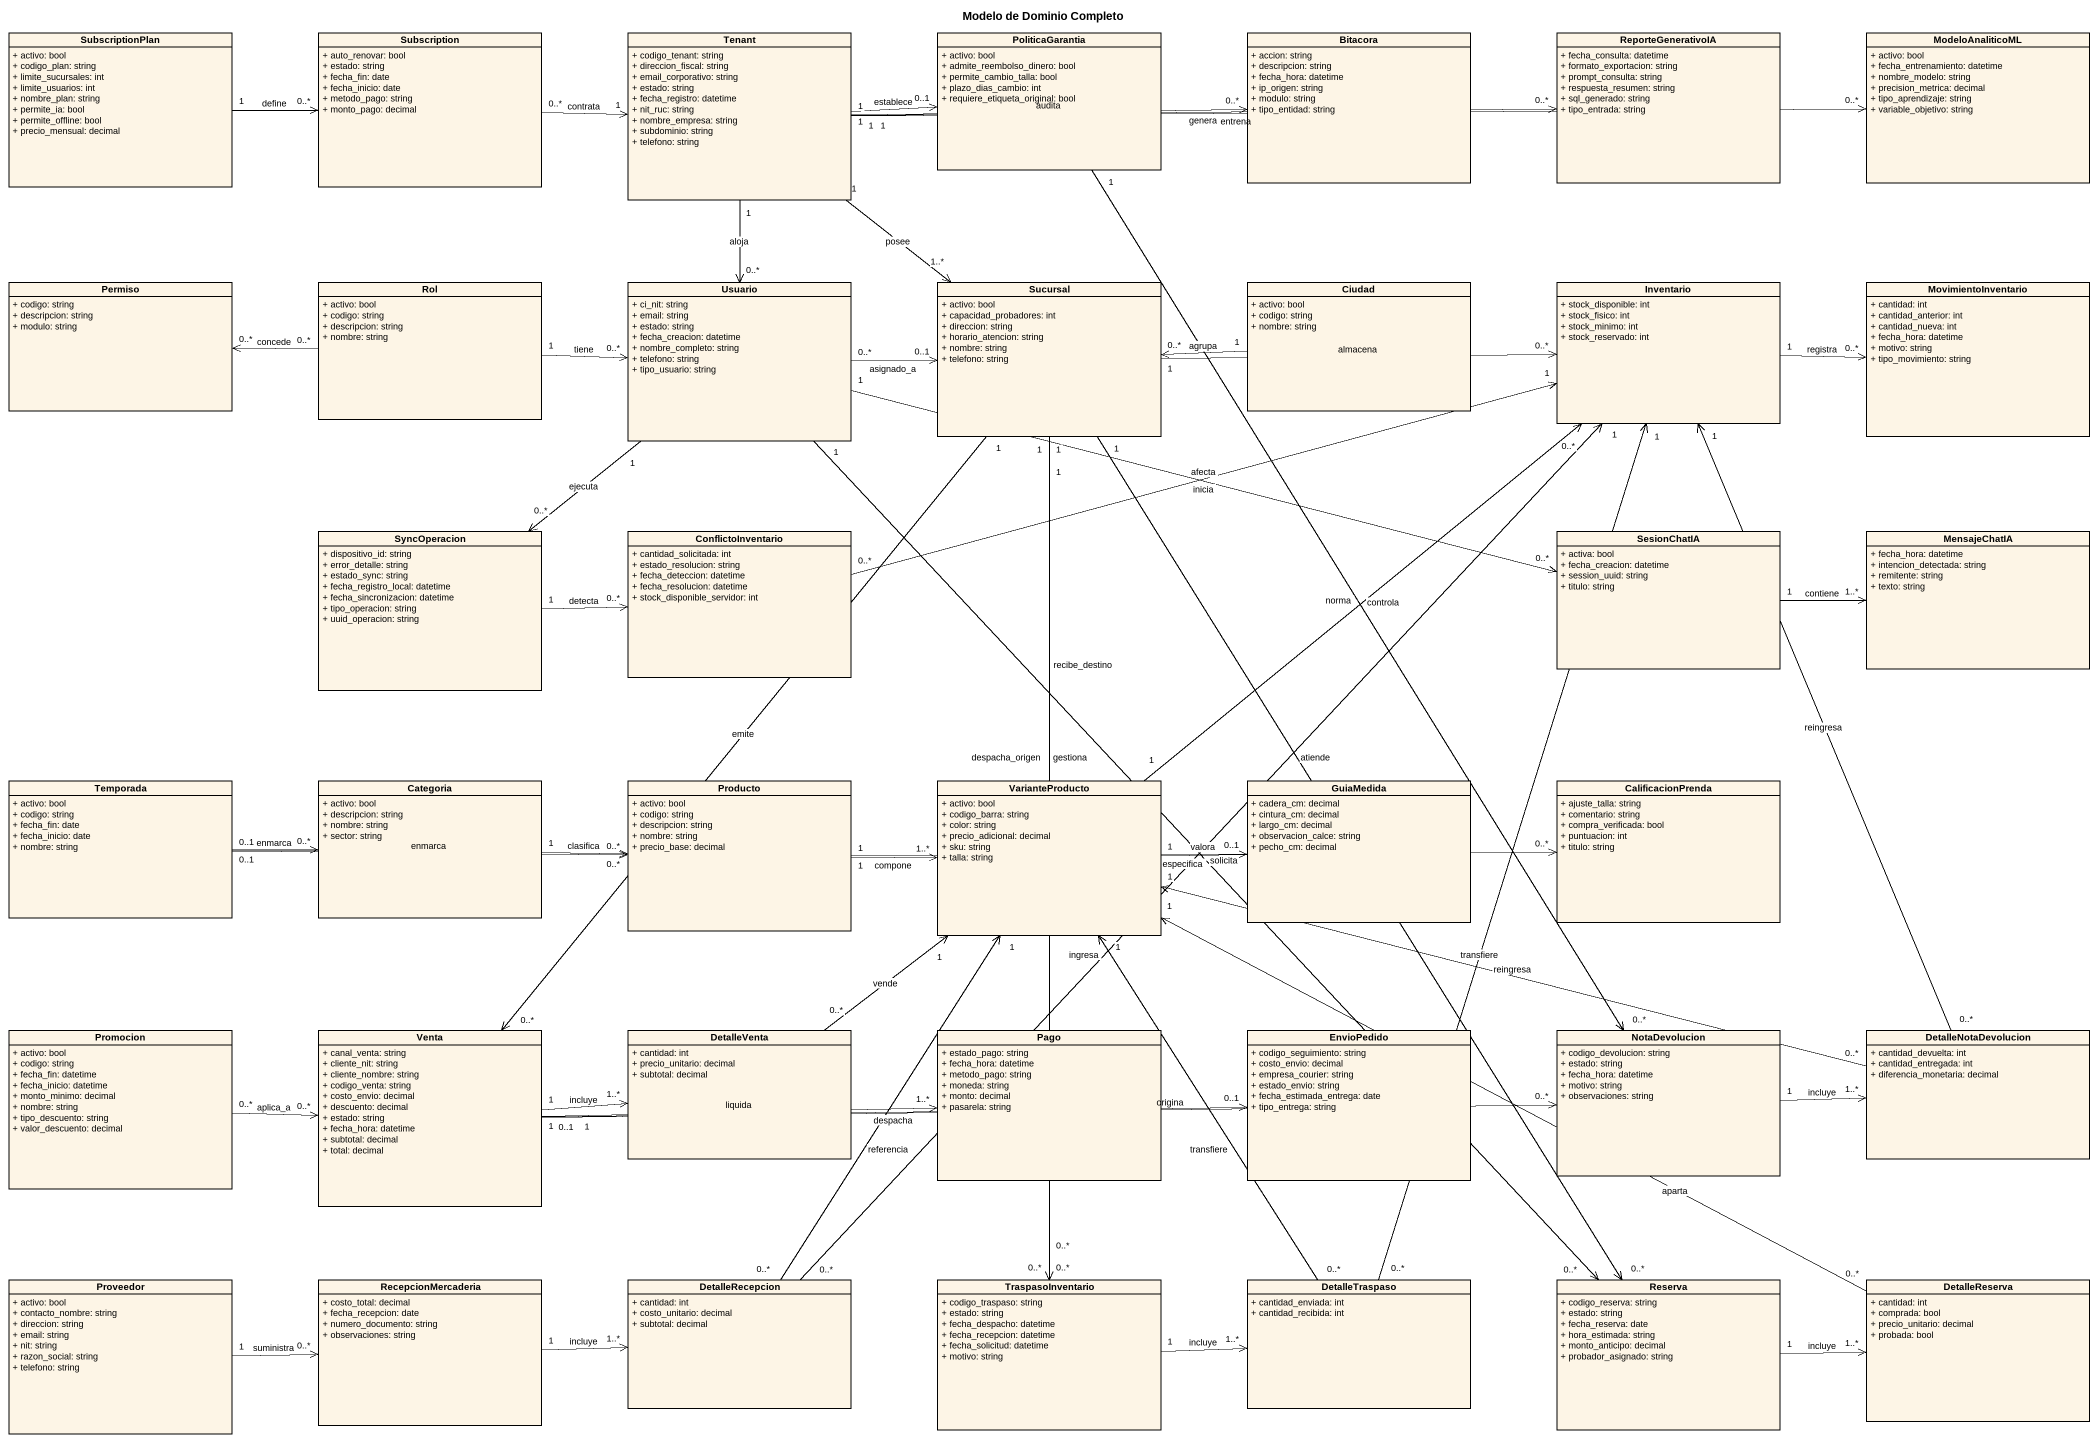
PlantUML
@startuml
title Modelo de Dominio Completo
hide circle
hide empty members
skinparam classAttributeIconSize 0
class SubscriptionPlan #FDF5E6 {
  + activo: bool
  + codigo_plan: string
  + limite_sucursales: int
  + limite_usuarios: int
  + nombre_plan: string
  + permite_ia: bool
  + permite_offline: bool
  + precio_mensual: decimal
}
class Subscription #FDF5E6 {
  + auto_renovar: bool
  + estado: string
  + fecha_fin: date
  + fecha_inicio: date
  + metodo_pago: string
  + monto_pago: decimal
}
class Tenant #FDF5E6 {
  + codigo_tenant: string
  + direccion_fiscal: string
  + email_corporativo: string
  + estado: string
  + fecha_registro: datetime
  + nit_ruc: string
  + nombre_empresa: string
  + subdominio: string
  + telefono: string
}
class PoliticaGarantia #FDF5E6 {
  + activo: bool
  + admite_reembolso_dinero: bool
  + permite_cambio_talla: bool
  + plazo_dias_cambio: int
  + requiere_etiqueta_original: bool
}
class Bitacora #FDF5E6 {
  + accion: string
  + descripcion: string
  + fecha_hora: datetime
  + ip_origen: string
  + modulo: string
  + tipo_entidad: string
}
class ReporteGenerativoIA #FDF5E6 {
  + fecha_consulta: datetime
  + formato_exportacion: string
  + prompt_consulta: string
  + respuesta_resumen: string
  + sql_generado: string
  + tipo_entrada: string
}
class ModeloAnaliticoML #FDF5E6 {
  + activo: bool
  + fecha_entrenamiento: datetime
  + nombre_modelo: string
  + precision_metrica: decimal
  + tipo_aprendizaje: string
  + variable_objetivo: string
}
class Permiso #FDF5E6 {
  + codigo: string
  + descripcion: string
  + modulo: string
}
class Rol #FDF5E6 {
  + activo: bool
  + codigo: string
  + descripcion: string
  + nombre: string
}
class Usuario #FDF5E6 {
  + ci_nit: string
  + email: string
  + estado: string
  + fecha_creacion: datetime
  + nombre_completo: string
  + telefono: string
  + tipo_usuario: string
}
class Sucursal #FDF5E6 {
  + activo: bool
  + capacidad_probadores: int
  + direccion: string
  + horario_atencion: string
  + nombre: string
  + telefono: string
}
class Ciudad #FDF5E6 {
  + activo: bool
  + codigo: string
  + nombre: string
}
class Inventario #FDF5E6 {
  + stock_disponible: int
  + stock_fisico: int
  + stock_minimo: int
  + stock_reservado: int
}
class MovimientoInventario #FDF5E6 {
  + cantidad: int
  + cantidad_anterior: int
  + cantidad_nueva: int
  + fecha_hora: datetime
  + motivo: string
  + tipo_movimiento: string
}
class SyncOperacion #FDF5E6 {
  + dispositivo_id: string
  + error_detalle: string
  + estado_sync: string
  + fecha_registro_local: datetime
  + fecha_sincronizacion: datetime
  + tipo_operacion: string
  + uuid_operacion: string
}
class ConflictoInventario #FDF5E6 {
  + cantidad_solicitada: int
  + estado_resolucion: string
  + fecha_deteccion: datetime
  + fecha_resolucion: datetime
  + stock_disponible_servidor: int
}
class SesionChatIA #FDF5E6 {
  + activa: bool
  + fecha_creacion: datetime
  + session_uuid: string
  + titulo: string
}
class MensajeChatIA #FDF5E6 {
  + fecha_hora: datetime
  + intencion_detectada: string
  + remitente: string
  + texto: string
}
class Temporada #FDF5E6 {
  + activo: bool
  + codigo: string
  + fecha_fin: date
  + fecha_inicio: date
  + nombre: string
}
class Categoria #FDF5E6 {
  + activo: bool
  + descripcion: string
  + nombre: string
  + sector: string
}
class Producto #FDF5E6 {
  + activo: bool
  + codigo: string
  + descripcion: string
  + nombre: string
  + precio_base: decimal
}
class VarianteProducto #FDF5E6 {
  + activo: bool
  + codigo_barra: string
  + color: string
  + precio_adicional: decimal
  + sku: string
  + talla: string
}
class GuiaMedida #FDF5E6 {
  + cadera_cm: decimal
  + cintura_cm: decimal
  + largo_cm: decimal
  + observacion_calce: string
  + pecho_cm: decimal
}
class CalificacionPrenda #FDF5E6 {
  + ajuste_talla: string
  + comentario: string
  + compra_verificada: bool
  + puntuacion: int
  + titulo: string
}
class Promocion #FDF5E6 {
  + activo: bool
  + codigo: string
  + fecha_fin: datetime
  + fecha_inicio: datetime
  + monto_minimo: decimal
  + nombre: string
  + tipo_descuento: string
  + valor_descuento: decimal
}
class Venta #FDF5E6 {
  + canal_venta: string
  + cliente_nit: string
  + cliente_nombre: string
  + codigo_venta: string
  + costo_envio: decimal
  + descuento: decimal
  + estado: string
  + fecha_hora: datetime
  + subtotal: decimal
  + total: decimal
}
class DetalleVenta #FDF5E6 {
  + cantidad: int
  + precio_unitario: decimal
  + subtotal: decimal
}
class Pago #FDF5E6 {
  + estado_pago: string
  + fecha_hora: datetime
  + metodo_pago: string
  + moneda: string
  + monto: decimal
  + pasarela: string
}
class EnvioPedido #FDF5E6 {
  + codigo_seguimiento: string
  + costo_envio: decimal
  + empresa_courier: string
  + estado_envio: string
  + fecha_estimada_entrega: date
  + tipo_entrega: string
}
class NotaDevolucion #FDF5E6 {
  + codigo_devolucion: string
  + estado: string
  + fecha_hora: datetime
  + motivo: string
  + observaciones: string
}
class DetalleNotaDevolucion #FDF5E6 {
  + cantidad_devuelta: int
  + cantidad_entregada: int
  + diferencia_monetaria: decimal
}
class Proveedor #FDF5E6 {
  + activo: bool
  + contacto_nombre: string
  + direccion: string
  + email: string
  + nit: string
  + razon_social: string
  + telefono: string
}
class RecepcionMercaderia #FDF5E6 {
  + costo_total: decimal
  + fecha_recepcion: date
  + numero_documento: string
  + observaciones: string
}
class DetalleRecepcion #FDF5E6 {
  + cantidad: int
  + costo_unitario: decimal
  + subtotal: decimal
}
class TraspasoInventario #FDF5E6 {
  + codigo_traspaso: string
  + estado: string
  + fecha_despacho: datetime
  + fecha_recepcion: datetime
  + fecha_solicitud: datetime
  + motivo: string
}
class DetalleTraspaso #FDF5E6 {
  + cantidad_enviada: int
  + cantidad_recibida: int
}
class Reserva #FDF5E6 {
  + codigo_reserva: string
  + estado: string
  + fecha_reserva: date
  + hora_estimada: string
  + monto_anticipo: decimal
  + probador_asignado: string
}
class DetalleReserva #FDF5E6 {
  + cantidad: int
  + comprada: bool
  + precio_unitario: decimal
  + probada: bool
}
SubscriptionPlan "1" -right-> "0..*" Subscription : define
Subscription "0..*" -right-> "1" Tenant : contrata
Tenant "1" -right-> "0..1" PoliticaGarantia : establece
Tenant "1" -right-> "0..*" Bitacora : audita
Tenant "1" -right-> "0..*" ReporteGenerativoIA : genera
Tenant "1" -right-> "0..*" ModeloAnaliticoML : entrena
Tenant "1" --> "0..*" Usuario : aloja
Tenant "1" --> "1..*" Sucursal : posee
PoliticaGarantia "1" --> "0..*" NotaDevolucion : norma
Rol "0..*" -left-> "0..*" Permiso : concede
Rol "1" -right-> "0..*" Usuario : tiene
Usuario "0..*" -right-> "0..1" Sucursal : asignado_a
Usuario "1" --> "0..*" SyncOperacion : ejecuta
Usuario "1" -right-> "0..*" SesionChatIA : inicia
Usuario "1" --> "0..*" Reserva : solicita
Sucursal "1" -right-> "0..*" Inventario : almacena
Sucursal "1" --> "0..*" Venta : emite
Sucursal "1" --> "0..*" TraspasoInventario : despacha_origen
Sucursal "1" --> "0..*" TraspasoInventario : recibe_destino
Sucursal "1" --> "0..*" TraspasoInventario : gestiona
Sucursal "1" --> "0..*" Reserva : atiende
Ciudad "1" -left-> "0..*" Sucursal : agrupa
Inventario "1" -right-> "0..*" MovimientoInventario : registra
SyncOperacion "1" -right-> "0..*" ConflictoInventario : detecta
ConflictoInventario "0..*" -right-> "1" Inventario : afecta
SesionChatIA "1" -right-> "1..*" MensajeChatIA : contiene
Temporada "0..1" -right-> "0..*" Categoria : enmarca
Temporada "0..1" -right-> "0..*" Producto : enmarca
Categoria "1" -right-> "0..*" Producto : clasifica
Producto "1" -right-> "1..*" VarianteProducto : compone
Producto "1" -right-> "0..*" CalificacionPrenda : valora
VarianteProducto "1" -up-> "0..*" Inventario : controla
VarianteProducto "1" -right-> "0..1" GuiaMedida : especifica
Promocion "0..*" -right-> "0..*" Venta : aplica_a
Venta "1" -right-> "1..*" DetalleVenta : incluye
Venta "1" -right-> "1..*" Pago : liquida
Venta "0..1" -right-> "0..1" EnvioPedido : despacha
Venta "1" -right-> "0..*" NotaDevolucion : origina
DetalleVenta "0..*" -up-> "1" VarianteProducto : vende
NotaDevolucion "1" -right-> "1..*" DetalleNotaDevolucion : incluye
DetalleNotaDevolucion "0..*" -up-> "1" Inventario : reingresa
DetalleNotaDevolucion "0..*" -left-> "1" VarianteProducto : reingresa
Proveedor "1" -right-> "0..*" RecepcionMercaderia : suministra
RecepcionMercaderia "1" -right-> "1..*" DetalleRecepcion : incluye
DetalleRecepcion "0..*" -up-> "1" Inventario : ingresa
DetalleRecepcion "0..*" -up-> "1" VarianteProducto : referencia
TraspasoInventario "1" -right-> "1..*" DetalleTraspaso : incluye
DetalleTraspaso "0..*" -up-> "1" Inventario : transfiere
DetalleTraspaso "0..*" -up-> "1" VarianteProducto : transfiere
Reserva "1" -right-> "1..*" DetalleReserva : incluye
DetalleReserva "0..*" -left-> "1" VarianteProducto : aparta
@enduml
